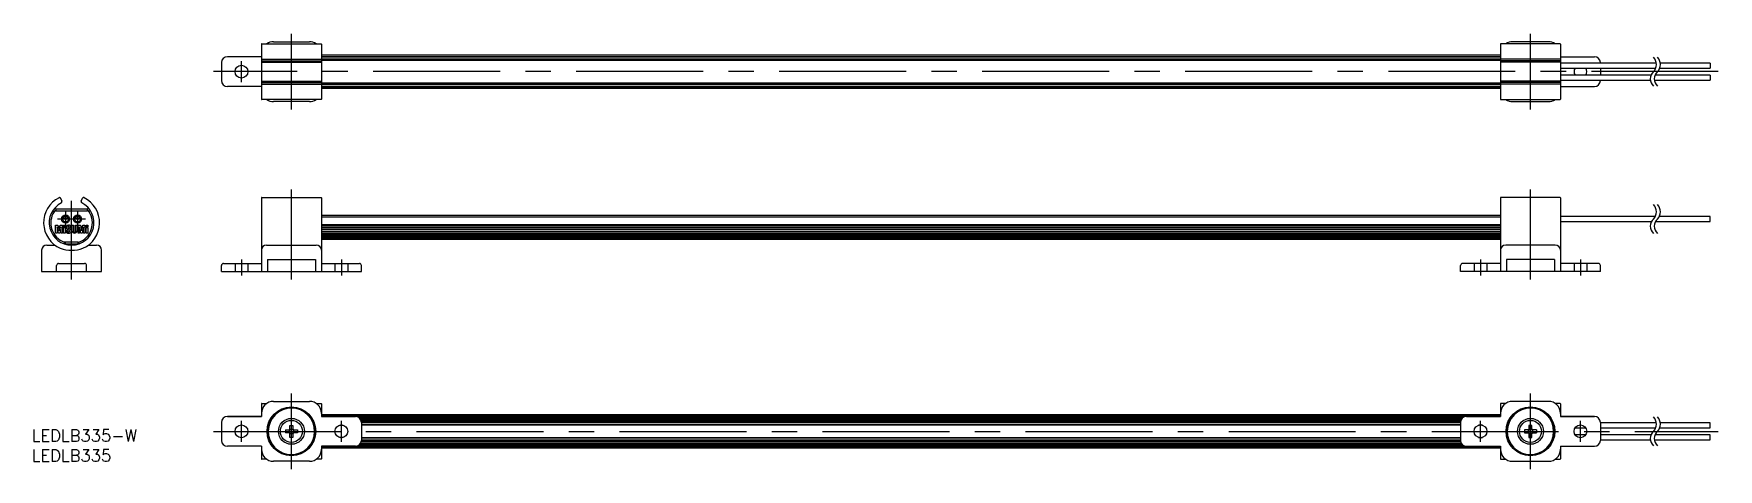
# Model space of a CAD drawing. Extents: x -64 to 357, y -50 to 60.
import ezdxf

# ---------------------------------------------------------------- set-up
doc = ezdxf.new("R2010")
doc.units = 0
doc.linetypes.add('CENTER', pattern=[50.8, 31.75, -6.35, 6.35, -6.35])
doc.linetypes.add('DASHED', pattern=[19.05, 12.7, -6.35])
doc.layers.get('0').update_dxf_attribs({"linetype": 'CONTINUOUS'})
doc.layers.add('CENTER', color=1, linetype='CENTER')
doc.styles.get("Standard").update_dxf_attribs({"font": 'txt.shx', "height": 3, "bigfont": 'bigfont.shx'})

# ---------------------------------------------------------------- blocks, each defined once
blk = doc.blocks.new('*U19')
at = {"color": 7, "linetype": 'CONTINUOUS'}
blk.add_text('LEDLB335-W', height=3, dxfattribs=at).set_placement((-65, -42.57))
blk = doc.blocks.new('*U20')
at = {"color": 7, "linetype": 'CONTINUOUS'}
blk.add_text('LEDLB335', height=3, dxfattribs=at).set_placement((-65, -47.57))

msp = doc.modelspace()

# ---------------------------------------------------------------- linework, layer by layer
at = {"color": 7, "linetype": 'CONTINUOUS'}
for p, q in [((-7.5, 56.9), (-7.5, 43.1)), ((-7.4, 57), (7.4, 57)), ((-4.5, 57.5), (4.5, 57.5)), ((7.5, 56.9), (7.5, 43.1)), ((302.5, 56.9), (302.5, 43.1)), ((317.4, 57), (302.6, 57)), ((314.5, 57.5), (305.5, 57.5)), ((317.5, 56.9), (317.5, 43.1)), ((-17.5, 52.25), (-17.5, 47.75)), ((-7.5, 53.75), (-16, 53.75)), ((-7.5, 53.14), (7.5, 53.14)), ((-7.5, 52.74), (7.5, 52.74)), ((-7.5, 52.39), (7.5, 52.39)), ((302.5, 54.16), (7.5, 54.16)), ((302.5, 54.15), (7.5, 54.15)), ((302.5, 53.7), (7.5, 53.7)), ((302.5, 53.6), (7.5, 53.6)), ((302.5, 53.15), (7.5, 53.15)), ((7.5, 53.11), (7.5, 53.1)), ((7.5, 52.9), (155, 52.9)), ((155, 52.9), (302.5, 52.9)), ((317.5, 53.14), (302.5, 53.14)), ((302.5, 53.11), (302.5, 53.1)), ((317.5, 52.74), (302.5, 52.74)), ((317.5, 52.39), (302.5, 52.39)), ((317.5, 53.75), (326, 53.75)), ((341.51, 52.1), (317.5, 52.1)), ((317.5, 50.9), (341.36, 50.9)), ((327.5, 52.25), (327.5, 52.1)), ((327.5, 50.9), (327.5, 49.1)), ((342.36, 50.9), (355, 50.9)), ((355, 52.1), (342.51, 52.1)), ((355, 52.1), (355, 50.9)), ((-7.5, 47.61), (7.5, 47.61)), ((-7.5, 47.26), (7.5, 47.26)), ((-7.5, 46.86), (7.5, 46.86)), ((155, 47.1), (7.5, 47.1)), ((7.5, 46.93), (7.5, 46.93)), ((7.5, 46.85), (302.5, 46.85)), ((7.5, 46.4), (302.5, 46.4)), ((302.5, 47.1), (155, 47.1)), ((317.5, 47.61), (302.5, 47.61)), ((317.5, 47.26), (302.5, 47.26)), ((302.5, 46.93), (302.5, 46.93)), ((317.5, 46.86), (302.5, 46.86)), ((340.14, 49.1), (317.5, 49.1)), ((317.5, 47.9), (339.99, 47.9)), ((327.5, 47.9), (327.5, 47.75)), ((340.99, 47.9), (355, 47.9)), ((355, 49.1), (341.14, 49.1)), ((355, 49.1), (355, 47.9)), ((-7.5, 46.25), (-16, 46.25)), ((7.4, 43), (-7.4, 43)), ((4.5, 42.5), (-4.5, 42.5)), ((7.5, 46.3), (302.5, 46.3)), ((302.5, 45.85), (7.5, 45.85)), ((7.5, 45.84), (302.5, 45.84)), ((302.6, 43), (317.4, 43)), ((305.5, 42.5), (314.5, 42.5)), ((317.5, 46.25), (326, 46.25)), ((-57.74, 18.31), (-57.41, 17.58)), ((-52.61, 17.59), (-52.29, 18.32)), ((-7.5, 18.4), (-7.5, 0)), ((-7.4, 18.5), (7.4, 18.5)), ((7.5, 18.4), (7.5, 0)), ((302.5, 18.4), (302.5, 0)), ((317.4, 18.5), (302.6, 18.5)), ((317.5, 18.4), (317.5, 0)), ((-59.74, 15.18), (-59.4, 14.97)), ((-58.98, 15.7), (-51.02, 15.7)), ((-58.98, 15.7), (-58.98, 15.2)), ((-58.98, 15.2), (-51.02, 15.2)), ((-57.23, 13.4), (-55.77, 13.4)), ((-54.23, 13.4), (-52.77, 13.4)), ((-51.02, 15.2), (-51.02, 15.7)), ((-50.26, 15.18), (-50.6, 14.97)), ((7.5, 14.05), (302.5, 14.05)), ((302.5, 13.6), (7.5, 13.6)), ((341.22, 13.72), (317.5, 13.72)), ((355, 13.72), (342.22, 13.72)), ((355, 12.53), (355, 13.72)), ((-58.99, 11.57), (-58.41, 11.57)), ((-58.99, 9.62), (-58.99, 11.57)), ((-58.63, 9.62), (-58.99, 9.62)), ((-58.63, 11.17), (-58.63, 9.62)), ((-58.28, 9.62), (-58.63, 11.17)), ((-58.41, 11.57), (-58.13, 10.19)), ((-57.98, 9.62), (-58.28, 9.62)), ((-58.13, 10.19), (-57.85, 11.57)), ((-57.62, 11.2), (-57.98, 9.62)), ((-57.85, 11.57), (-57.26, 11.57)), ((-57.62, 9.62), (-57.62, 11.2)), ((-57.26, 9.62), (-57.62, 9.62)), ((-57.26, 11.57), (-57.26, 9.62)), ((-56.99, 11.57), (-56.59, 11.57)), ((-56.99, 11.15), (-56.99, 11.57)), ((-56.59, 11.15), (-56.99, 11.15)), ((-56.99, 10.98), (-56.59, 10.98)), ((-56.99, 9.62), (-56.99, 10.98)), ((-56.59, 9.62), (-56.99, 9.62)), ((-56.59, 11.57), (-56.59, 11.15)), ((-56.59, 10.98), (-56.59, 9.62)), ((-56.39, 10.23), (-56, 10.23)), ((-56.39, 10.15), (-56.39, 10.23)), ((-56, 10.23), (-56, 10.17)), ((-55.82, 10.85), (-55.46, 10.69)), ((-55.53, 11.03), (-55.53, 11.1)), ((-55.16, 11.03), (-55.53, 11.03)), ((-55.16, 11.08), (-55.16, 11.03)), ((-54.9, 11.57), (-54.51, 11.57)), ((-54.9, 10.21), (-54.9, 11.57)), ((-54.51, 11.57), (-54.51, 10.1)), ((-54.05, 11.57), (-53.66, 11.57)), ((-54.05, 10.1), (-54.05, 11.57)), ((-53.66, 11.57), (-53.66, 10.21)), ((-53.38, 11.57), (-52.8, 11.57)), ((-53.38, 9.62), (-53.38, 11.57)), ((-53.02, 9.62), (-53.38, 9.62)), ((-52.8, 11.57), (-52.51, 10.19)), ((-52.36, 9.62), (-52.67, 9.62)), ((-52.51, 10.19), (-52.23, 11.57)), ((-52.01, 11.18), (-52.36, 9.62)), ((-52.23, 11.57), (-51.65, 11.57)), ((-51.65, 9.62), (-52.01, 9.62)), ((-51.65, 11.57), (-51.65, 9.62)), ((-51.37, 11.57), (-50.98, 11.57)), ((-51.37, 11.15), (-51.37, 11.57)), ((-50.98, 11.15), (-51.37, 11.15)), ((-51.37, 10.98), (-50.98, 10.98)), ((-51.37, 9.62), (-51.37, 10.98)), ((-50.98, 9.62), (-51.37, 9.62)), ((-50.98, 11.57), (-50.98, 11.15)), ((-50.98, 10.98), (-50.98, 9.62)), ((7.5, 11.79), (302.5, 11.79)), ((7.5, 11.7), (302.5, 11.7)), ((302.5, 11.45), (7.5, 11.45)), ((7.5, 11.12), (302.5, 11.12)), ((7.5, 11), (302.5, 11)), ((7.5, 10.59), (302.5, 10.59)), ((7.5, 10.53), (302.5, 10.53)), ((7.5, 10.01), (302.5, 10.01)), ((7.5, 9.88), (302.5, 9.88)), ((7.5, 9.53), (302.5, 9.53)), ((7.5, 9.5), (302.5, 9.5)), ((302.5, 9.1), (7.5, 9.1)), ((302.5, 8.97), (7.5, 8.97)), ((302.5, 8.72), (7.5, 8.72)), ((7.5, 8.7), (302.5, 8.7)), ((302.5, 8.47), (7.5, 8.47)), ((317.5, 12.53), (340.28, 12.53)), ((341.28, 12.53), (355, 12.53)), ((-62.5, 5.3), (-62.5, 0)), ((-61.2, 6.6), (-59.2, 6.6)), ((-56.83, 7.33), (-56.97, 6.96)), ((-56.65, 7.3), (-56.83, 7.33)), ((-53.35, 7.3), (-56.65, 7.3)), ((-56.65, 7.3), (-56.65, 6.85)), ((-53.52, 6.8), (-56.48, 6.8)), ((-53.35, 7.3), (-53.17, 7.33)), ((-53.35, 6.85), (-53.35, 7.3)), ((-53.03, 6.96), (-53.17, 7.33)), ((-50.8, 6.6), (-48.8, 6.6)), ((-47.5, 0), (-47.5, 5.3)), ((-6.2, 6.6), (6.2, 6.6)), ((302.5, 8.34), (7.5, 8.34)), ((7.5, 8.05), (302.5, 8.05)), ((316.2, 6.6), (303.8, 6.6)), ((-62.5, 0), (-47.5, 0)), ((-58.75, 0), (-58.75, 1.5)), ((-58.25, 2), (-51.75, 2)), ((-51.25, 0), (-51.25, 1.5)), ((-17.5, 0), (-17.5, 1.5)), ((-17.5, 0), (17.5, 0)), ((-17, 2), (-7.5, 2)), ((7.5, 2), (17, 2)), ((17.5, 0), (17.5, 1.5)), ((292.5, 0), (292.5, 1.5)), ((327.5, 0), (292.5, 0)), ((302.5, 2), (293, 2)), ((327, 2), (317.5, 2)), ((327.5, 0), (327.5, 1.5)), ((-7.5, -33.1), (-7.5, -36.25)), ((-7.4, -33), (-6.16, -33)), ((-4.5, -32.5), (4.5, -32.5)), ((6.16, -33), (7.4, -33)), ((7.5, -33.1), (7.5, -36.25)), ((302.5, -33.1), (302.5, -36.25)), ((303.84, -33), (302.6, -33)), ((314.5, -32.5), (305.5, -32.5)), ((317.4, -33), (316.16, -33)), ((317.5, -33.1), (317.5, -36.25)), ((-17.5, -37.75), (-17.5, -42.25)), ((-16, -36.25), (-7.5, -36.25)), ((-7.5, -36.25), (-16, -36.25)), ((302.5, -35.84), (7.5, -35.84)), ((7.5, -35.87), (302.5, -35.87)), ((7.5, -35.98), (302.5, -35.98)), ((302.5, -36.02), (7.5, -36.02)), ((7.5, -36.03), (302.5, -36.03)), ((7.5, -36.18), (302.5, -36.18)), ((7.5, -36.25), (16, -36.25)), ((16, -36.25), (7.5, -36.25)), ((16.39, -36.3), (293.61, -36.3)), ((293.11, -36.54), (16.89, -36.54)), ((16.91, -36.56), (293.09, -36.56)), ((17.18, -36.82), (292.82, -36.82)), ((17.27, -36.96), (292.73, -36.96)), ((292.55, -37.36), (17.45, -37.36)), ((292.54, -37.4), (17.46, -37.4)), ((292.5, -37.74), (17.5, -37.74)), ((17.5, -37.75), (17.5, -42.25)), ((292.5, -37.88), (17.5, -37.88)), ((292.5, -37.75), (292.5, -42.25)), ((302.5, -36.25), (294, -36.25)), ((294, -36.25), (302.5, -36.25)), ((326, -36.25), (317.5, -36.25)), ((317.5, -36.25), (326, -36.25)), ((327.5, -37.75), (327.5, -42.25)), ((341.51, -37.9), (327.5, -37.9)), ((355, -37.9), (342.51, -37.9)), ((355, -39.1), (355, -37.9)), ((-1.5, -39.63), (-1.5, -40.37)), ((-1.5, -39.63), (-0.59, -39.63)), ((-0.59, -40.37), (-1.5, -40.37)), ((-0.5, -39.51), (-0.5, -39.75)), ((-0.5, -40.25), (-0.5, -40.49)), ((-0.25, -39.5), (-0.49, -39.5)), ((-0.49, -40.5), (-0.25, -40.5)), ((-0.37, -39.41), (-0.37, -38.5)), ((-0.37, -38.5), (0.37, -38.5)), ((-0.37, -41.5), (-0.37, -40.59)), ((0.37, -41.5), (-0.37, -41.5)), ((0.49, -39.5), (0.25, -39.5)), ((0.25, -40.5), (0.49, -40.5)), ((0.37, -38.5), (0.37, -39.41)), ((0.37, -40.59), (0.37, -41.5)), ((0.5, -39.75), (0.5, -39.51)), ((0.5, -40.49), (0.5, -40.25)), ((0.59, -39.63), (1.5, -39.63)), ((1.5, -40.37), (0.59, -40.37)), ((1.5, -39.63), (1.5, -40.37)), ((12.02, -38.47), (12.98, -38.47)), ((12.98, -41.53), (12.02, -41.53)), ((12.31, -38.41), (12.69, -38.41)), ((12.69, -41.59), (12.31, -41.59)), ((292.5, -38.41), (17.5, -38.41)), ((292.5, -38.47), (17.5, -38.47)), ((17.5, -41.53), (292.5, -41.53)), ((17.5, -41.59), (292.5, -41.59)), ((17.5, -42.12), (292.5, -42.12)), ((297.98, -38.47), (297.02, -38.47)), ((297.02, -41.53), (297.98, -41.53)), ((297.69, -38.41), (297.31, -38.41)), ((297.31, -41.59), (297.69, -41.59)), ((309.41, -39.63), (308.5, -39.63)), ((308.5, -39.63), (308.5, -40.37)), ((308.5, -40.37), (309.41, -40.37)), ((309.5, -39.75), (309.5, -39.51)), ((309.5, -40.49), (309.5, -40.25)), ((309.51, -39.5), (309.75, -39.5)), ((309.75, -40.5), (309.51, -40.5)), ((310.37, -38.5), (309.63, -38.5)), ((309.63, -38.5), (309.63, -39.41)), ((309.63, -40.59), (309.63, -41.5)), ((309.63, -41.5), (310.37, -41.5)), ((310.25, -39.5), (310.49, -39.5)), ((310.49, -40.5), (310.25, -40.5)), ((310.37, -39.41), (310.37, -38.5)), ((310.37, -41.5), (310.37, -40.59)), ((310.5, -39.51), (310.5, -39.75)), ((310.5, -40.25), (310.5, -40.49)), ((311.5, -39.63), (310.59, -39.63)), ((310.59, -40.37), (311.5, -40.37)), ((311.5, -39.63), (311.5, -40.37)), ((321.18, -39.1), (323.82, -39.1)), ((323.82, -40.9), (321.18, -40.9)), ((327.5, -39.1), (341.36, -39.1)), ((340.14, -40.9), (327.5, -40.9)), ((327.5, -42.1), (339.99, -42.1)), ((340.99, -42.1), (355, -42.1)), ((355, -40.9), (341.14, -40.9)), ((342.36, -39.1), (355, -39.1)), ((355, -42.1), (355, -40.9)), ((-7.5, -43.75), (-16, -43.75)), ((-7.5, -43.75), (-7.5, -46.9)), ((16, -43.75), (7.5, -43.75)), ((16, -43.75), (7.5, -43.75)), ((7.5, -43.75), (7.5, -46.9)), ((302.5, -43.82), (7.5, -43.82)), ((302.5, -43.97), (7.5, -43.97)), ((7.5, -43.98), (302.5, -43.98)), ((302.5, -44.02), (7.5, -44.02)), ((302.5, -44.13), (7.5, -44.13)), ((7.5, -44.16), (302.5, -44.16)), ((293.61, -43.7), (16.39, -43.7)), ((16.89, -43.46), (293.11, -43.46)), ((293.09, -43.44), (16.91, -43.44)), ((292.82, -43.18), (17.18, -43.18)), ((17.27, -43.04), (292.73, -43.04)), ((17.45, -42.64), (292.55, -42.64)), ((17.46, -42.6), (292.54, -42.6)), ((17.5, -42.26), (292.5, -42.26)), ((294, -43.75), (302.5, -43.75)), ((294, -43.75), (302.5, -43.75)), ((302.5, -43.75), (302.5, -46.9)), ((317.5, -43.75), (326, -43.75)), ((317.5, -43.75), (317.5, -46.9)), ((-6.16, -47), (-7.4, -47)), ((4.5, -47.5), (-4.5, -47.5)), ((7.4, -47), (6.16, -47)), ((302.6, -47), (303.84, -47)), ((305.5, -47.5), (314.5, -47.5)), ((316.16, -47), (317.4, -47))]:
    msp.add_line(p, q, dxfattribs=at)
at = {"color": 3, "linetype": 'DASHED'}
for p, q in [((-14.1, 2), (-14.1, 0)), ((-10.9, 2), (-10.9, 0)), ((-6, 3), (-6, 0)), ((-6, 3), (6, 3)), ((6, 3), (6, 0)), ((10.9, 2), (10.9, 0)), ((14.1, 2), (14.1, 0)), ((295.9, 2), (295.9, 0)), ((299.1, 2), (299.1, 0)), ((304, 3), (304, 0)), ((316, 3), (304, 3)), ((316, 3), (316, 0)), ((320.9, 2), (320.9, 0)), ((324.1, 2), (324.1, 0))]:
    msp.add_line(p, q, dxfattribs=at)
at = {"color": 7, "linetype": 'CONTINUOUS'}
for centre, radius in [((-12.5, 50), 1.6), ((-56.5, 13.13), 0.783), ((-53.5, 13.13), 0.783), ((0, -40), 6.1), ((0, -40), 6), ((0, -40), 3.25), ((0, -40), 2.75), ((310, -40), 6.1), ((310, -40), 6), ((310, -40), 3.25), ((310, -40), 2.75), ((-12.5, -40), 1.6), ((12.5, -40), 1.6), ((297.5, -40), 1.6), ((322.5, -40), 1.6)]:
    msp.add_circle(centre, radius, dxfattribs=at)
at = {"color": 3, "linetype": 'CONTINUOUS'}
for centre in [(-56.5, 13.13), (-53.5, 13.13)]:
    msp.add_circle(centre, 1, dxfattribs=at)
at = {"color": 7, "linetype": 'CONTINUOUS'}
for centre, radius, start, end in [((-7.4, 56.9), 0.1, 90, 180), ((-4.5, 54.5), 3, 90, 123.5573), ((4.5, 54.5), 3, 56.4427, 90), ((7.4, 56.9), 0.1, 0, 90), ((302.6, 56.9), 0.1, 90, 180), ((305.5, 54.5), 3, 90, 123.5573), ((314.5, 54.5), 3, 56.4427, 90), ((317.4, 56.9), 0.1, 0, 90), ((-16, 52.25), 1.5, 90, 180), ((322.5, 50), 1.6, 145.7711, 214.2289), ((322.5, 50), 1.6, 325.7711, 34.2289), ((326, 52.25), 1.5, 0, 90), ((-16, 47.75), 1.5, 180, 270), ((326, 47.75), 1.5, 270, 0), ((-7.4, 43.1), 0.1, 180, 270), ((-4.5, 45.5), 3, 236.4427, 270), ((4.5, 45.5), 3, 270, 303.5573), ((7.4, 43.1), 0.1, 270, 360), ((302.6, 43.1), 0.1, 180, 270), ((305.5, 45.5), 3, 236.4427, 270), ((314.5, 45.5), 3, 270, 303.5573), ((317.4, 43.1), 0.1, 270, 360), ((-55, 12.2), 7, 116.7444, 246.1045), ((-55, 12.2), 5.6, 117.249, 63.0336), ((-58.02, 18.19), 0.3, 114.1781, 116.7444), ((-58.02, 18.19), 0.3, 24.178, 114.1782), ((-57.69, 17.45), 0.3, 297.0927, 24.178), ((-52.34, 17.47), 0.3, 156.1045, 243.1899), ((-52.01, 18.2), 0.3, 66.1042, 156.1045), ((-55, 12.2), 7, 293.8955, 63.5382), ((-52.01, 18.2), 0.3, 63.5382, 66.1045), ((-7.4, 18.4), 0.1, 90, 180), ((7.4, 18.4), 0.1, 0, 90), ((302.6, 18.4), 0.1, 90, 180), ((317.4, 18.4), 0.1, 0, 90), ((-55, 12.2), 5.2, 147.8651, 249.418), ((-58.98, 14.7), 1, 90, 119.4818), ((-58.98, 14.7), 0.5, 89.9708, 147.8942), ((-55, 12.2), 5.2, 290.582, 32.1349), ((-51.02, 14.7), 1, 60.5182, 90), ((-51.02, 14.7), 0.5, 32.1058, 90.0292), ((-55.86, 10.11), 0.535, 176.0565, 282.3257), ((-55.8, 11.03), 0.579, 85.0006, 212.6899), ((-55.79, 11.07), 0.603, 215.311, 247.9254), ((-56.54, 8.76), 1.82, 58.5467, 73.4153), ((-55.76, 10.11), 0.246, 167.1874, 273.3087), ((-55.75, 11.1), 0.218, 0, 180), ((-55.72, 11.08), 0.25, 175.5005, 246.3564), ((-55.67, 11.1), 0.513, 358.0657, 98.6913), ((-55.65, 10.16), 0.574, 261.2239, 49.6516), ((-55.76, 10.13), 0.257, 273.9908, 47.6215), ((-55.85, 9.79), 0.985, 54.7745, 66.8658), ((-54.28, 10.21), 0.623, 180, 0), ((-54.28, 10.1), 0.23, 180, 0), ((-505.99, 11.07), 452.97, 359.816, 0.0134), ((-421.32, -72.28), 377.64, 12.5252, 12.7679), ((-520.28, 9.72), 468.28, 359.9871, 0.178), ((-61.2, 5.3), 1.3, 90, 180), ((-55, 13.71), 8.4, 250.2711, 289.7289), ((-48.8, 5.3), 1.3, 0, 90), ((-6.2, 5.3), 1.3, 90, 180), ((6.2, 5.3), 1.3, 0, 90), ((303.8, 5.3), 1.3, 90, 180), ((316.2, 5.3), 1.3, 0, 90), ((-58.25, 1.5), 0.5, 90, 180), ((-51.75, 1.5), 0.5, 0, 90), ((-17, 1.5), 0.5, 90, 180), ((17, 1.5), 0.5, 0, 90), ((293, 1.5), 0.5, 90, 180), ((327, 1.5), 0.5, 0, 90), ((-4.5, -35.5), 3, 90, 180), ((-7.4, -33.1), 0.1, 90, 180), ((4.5, -35.5), 3, 0, 90), ((7.4, -33.1), 0.1, 360, 90), ((305.5, -35.5), 3, 90, 180), ((302.6, -33.1), 0.1, 90, 180), ((314.5, -35.5), 3, 0, 90), ((317.4, -33.1), 0.1, 360, 90), ((-16, -37.75), 1.5, 90, 180), ((0, -40), 5.8, 33.1576, 213.1576), ((0, -40), 5.8, 213.1576, 33.1576), ((16, -37.75), 1.5, 0, 90), ((294, -37.75), 1.5, 90, 180), ((310, -40), 5.8, 33.1576, 213.1576), ((310, -40), 5.8, 213.1576, 33.1576), ((326, -37.75), 1.5, 0, 90), ((0, -40), 0.697, 122.0857, 147.9143), ((0, -40), 0.697, 212.0857, 237.9143), ((-0.08, -40), 0.487, 149.4493, 210.5507), ((0, -40), 0.556, 153.5618, 206.4382), ((0, -40), 0.556, 138.2818, 153.5618), ((0, -40), 0.556, 206.4382, 221.7182), ((0, -40), 0.556, 131.7182, 138.2818), ((0, -40), 0.556, 221.7182, 228.2818), ((0, -40), 0.556, 116.4382, 131.7182), ((0, -40), 0.556, 228.2818, 243.5618), ((0, -39.92), 0.487, 59.4493, 120.5507), ((0, -40), 0.556, 63.5618, 116.4382), ((0, -40.08), 0.487, 239.4493, 300.5507), ((0, -40), 0.556, 243.5618, 296.4382), ((0, -40), 0.556, 48.2818, 63.5618), ((0, -40), 0.556, 296.4382, 311.7182), ((0, -40), 0.697, 32.0857, 57.9143), ((0, -40), 0.556, 41.7182, 48.2818), ((0, -40), 0.697, 302.0857, 327.9143), ((0, -40), 0.556, 311.7182, 318.2818), ((0, -40), 0.556, 26.4382, 41.7182), ((0, -40), 0.556, 318.2818, 333.5618), ((0.08, -40), 0.487, 329.4493, 30.5507), ((0, -40), 0.556, 333.5618, 26.4382), ((310, -40), 0.697, 122.0857, 147.9143), ((310, -40), 0.697, 212.0857, 237.9143), ((309.92, -40), 0.487, 149.4493, 210.5507), ((310, -40), 0.556, 153.5618, 206.4382), ((310, -40), 0.556, 138.2818, 153.5618), ((310, -40), 0.556, 206.4382, 221.7182), ((310, -40), 0.556, 131.7182, 138.2818), ((310, -40), 0.556, 221.7182, 228.2818), ((310, -40), 0.556, 116.4382, 131.7182), ((310, -40), 0.556, 228.2818, 243.5618), ((310, -39.92), 0.487, 59.4493, 120.5507), ((310, -40), 0.556, 63.5618, 116.4382), ((310, -40.08), 0.487, 239.4493, 300.5507), ((310, -40), 0.556, 243.5618, 296.4382), ((310, -40), 0.556, 48.2818, 63.5618), ((310, -40), 0.556, 296.4382, 311.7182), ((310, -40), 0.697, 32.0857, 57.9143), ((310, -40), 0.556, 41.7182, 48.2818), ((310, -40), 0.697, 302.0857, 327.9143), ((310, -40), 0.556, 311.7182, 318.2818), ((310, -40), 0.556, 26.4382, 41.7182), ((310, -40), 0.556, 318.2818, 333.5618), ((310.08, -40), 0.487, 329.4493, 30.5507), ((310, -40), 0.556, 333.5618, 26.4382), ((-16, -42.25), 1.5, 180, 270), ((-4.5, -44.5), 3, 180, 270), ((4.5, -44.5), 3, 270, 0), ((16, -42.25), 1.5, 270, 360), ((294, -42.25), 1.5, 180, 270), ((305.5, -44.5), 3, 180, 270), ((314.5, -44.5), 3, 270, 0), ((326, -42.25), 1.5, 270, 0), ((-7.4, -46.9), 0.1, 180, 270), ((7.4, -46.9), 0.1, 270, 360), ((302.6, -46.9), 0.1, 180, 270), ((317.4, -46.9), 0.1, 270, 360)]:
    msp.add_arc(centre, radius, start, end, dxfattribs=at)
at = {"color": 3, "linetype": 'CONTINUOUS'}
for centre, start, end in [((339.06, 51.8), 313.2615, 46.7385), ((340.06, 51.8), 313.2615, 46.7385), ((342.44, 48.2), 133.2615, 226.7385), ((343.44, 48.2), 133.2615, 226.7385), ((342.44, 11.33), 133.2615, 226.7385), ((339.06, 14.93), 313.2615, 46.7385), ((343.44, 11.33), 133.2615, 226.7385), ((340.06, 14.93), 313.2615, 46.7385), ((339.06, -38.2), 313.2615, 46.7385), ((340.06, -38.2), 313.2615, 46.7385), ((342.44, -41.8), 133.2615, 226.7385), ((343.44, -41.8), 133.2615, 226.7385)]:
    msp.add_arc(centre, 2.47, start, end, dxfattribs=at)
at = {"layer": 'CENTER', "color": 1, "linetype": 'CENTER'}
for p, q in [((0, 40.5), (0, 59.5)), ((310, 40.5), (310, 59.5)), ((-12.5, 47.4), (-12.5, 52.6)), ((357, 50), (-19.5, 50)), ((-55, -2), (-55, 17.7)), ((0, -2), (0, 20.5)), ((310, -2), (310, 20.5)), ((-51.5, 13.13), (-58.5, 13.13)), ((-56.5, 15.13), (-56.5, 11.13)), ((-53.5, 15.13), (-53.5, 11.13)), ((-12.5, 3), (-12.5, -1)), ((12.5, 3), (12.5, -1)), ((297.5, 3), (297.5, -1)), ((322.5, 3), (322.5, -1)), ((0, -49.5), (0, -30.5)), ((310, -49.5), (310, -30.5)), ((-12.5, -42.6), (-12.5, -37.4)), ((12.5, -42.6), (12.5, -37.4)), ((297.5, -42.6), (297.5, -37.4)), ((322.5, -42.6), (322.5, -37.4)), ((-19.5, -40), (357, -40))]:
    msp.add_line(p, q, dxfattribs=at)

# ---------------------------------------------------------------- block references
at = {"color": 7, "linetype": 'CONTINUOUS'}
for name in ['*U19', '*U20']:
    msp.add_blockref(name, (0, 0), dxfattribs=at)

doc.saveas('drawing.dxf')
